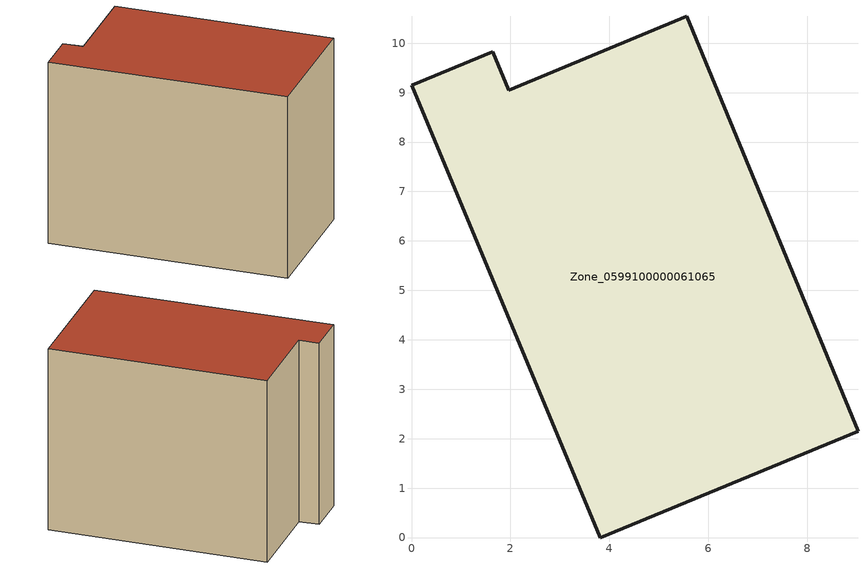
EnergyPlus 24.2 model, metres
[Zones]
Zone_0599100000061065
 floor ground (C_G): 3.82,0 0,9.15 1.64,9.83 1.97,9.05 5.57,10.54 9.03,2.15 z0
 wall outside (C_F): 3.82,0 9.03,2.15 5.57,10.54 1.97,9.05 1.64,9.83 0,9.15 3.82,0 z0:7.88
 roof outside (C_R): 0,9.15 3.82,0 9.03,2.15 5.57,10.54 1.97,9.05 1.64,9.83 z7.88
[BUILDING]
Pand.0599100000061065: North Axis=0; Terrain=City; Loads Convergence Tolerance Value=0.04; Temperature Convergence Tolerance Value=0.4; Solar Distribution=FullExterior; Maximum Number of Warmup Days=25; Minimum Number of Warmup Days=1
[Site:Location]
Rotterdam.The.Hague.AP_ZH_NLD Design_Conditions: Latitude=51.96; Longitude=4.45; Time Zone=1; Elevation=-4.5
[SITE:GROUNDTEMPERATURE:BUILDINGSURFACE]
18, 18, 18, 18, 18, 18, 18, 18, 18, 18, 18, 18
[MATERIAL] Thermal Absorptance=0.9; Solar Absorptance=0.7; Visible Absorptance=0.7
Name | Roughness | Thickness | Conductivity | Density | Specific Heat
G.TC.1975-1991 | MediumSmooth | 0.15 | 0.288461 | 540 | 1210
F.TC.1975-1991 | Rough | 0.3 | 0.230769 | 1920 | 840
R.TC.1975-1991 | MediumRough | 0.2 | 0.153846 | 1500 | 1000
[CONSTRUCTION]
C_G: G.TC.1975-1991
C_F: F.TC.1975-1991
C_R: R.TC.1975-1991
[ZONE]
Zone_0599100000061065: Type=1; Multiplier=1; Ceiling Height=Autocalculate; Volume=Autocalculate; Floor Area=autocalculate; Part of Total Floor Area=Yes
[ZONEINFILTRATION:DESIGNFLOWRATE]
Infil_Zone_0599100000061065: Zone or ZoneList or Space or SpaceList=Zone_0599100000061065; Schedule=AlwaysOn; Design Flow Rate Calculation Method=Flow/Area; Flow Rate per Floor Area=0.003; Constant Term Coefficient=1; Temperature Term Coefficient=0; Velocity Term Coefficient=0; Velocity Squared Term Coefficient=0
[HVACTEMPLATE:ZONE:IDEALLOADSAIRSYSTEM]
Zone_0599100000061065: Maximum Heating Supply Air Temperature=50; Minimum Cooling Supply Air Temperature=13; Maximum Heating Supply Air Humidity Ratio=0.0156; Minimum Cooling Supply Air Humidity Ratio=0.0077; Heating Limit=NoLimit; Cooling Limit=NoLimit; Dehumidification Control Type=ConstantSensibleHeatRatio; Cooling Sensible Heat Ratio=0.7; Dehumidification Setpoint=60; Humidification Control Type=None; Humidification Setpoint=30; Outdoor Air Method=None; Outdoor Air Flow Rate per Person=0.00944; Outdoor Air Flow Rate per Zone Floor Area=0; Outdoor Air Flow Rate per Zone=0; Demand Controlled Ventilation Type=None; Outdoor Air Economizer Type=NoEconomizer; Heat Recovery Type=None; Sensible Heat Recovery Effectiveness=0.7; Latent Heat Recovery Effectiveness=0.65
[ZONECONTROL:THERMOSTAT]
ThermostatControl_Zone_0599100000061065: Zone or ZoneList=Zone_0599100000061065; Control Type Schedule=DualSetpointControlType; Control 1=Thermostat_Zone_0599100000061065; Temperature Difference Between Cutout And Setpoint=0
[THERMOSTATSETPOINT:DUALSETPOINT]
Thermostat_Zone_0599100000061065: Heating Setpoint Temperature Schedule=HeatingSetpoint_Zone_0599100000061065; Cooling Setpoint Temperature Schedule=CoolingSetpoint_Zone_0599100000061065
[SCHEDULE:COMPACT]
HeatingSetpoint_Zone_0599100000061065: Through: 12/31, For: AllDays, Until: 24:00, 21
CoolingSetpoint_Zone_0599100000061065: Through: 12/31, For: AllDays, Until: 24:00, 24
DualSetpointControlType: Through: 12/31, For: AllDays, Until: 24:00, 4
AlwaysOn: Through: 12/31, For: AllDays, Until: 24:00, 1
